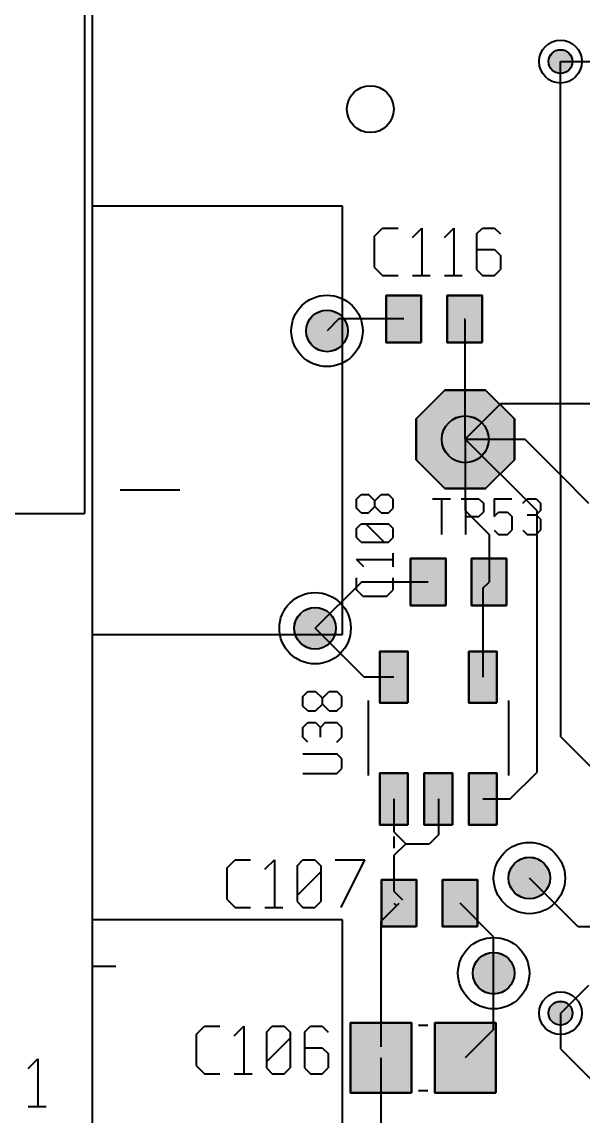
# Model space of a CAD drawing. Header units: millimetres. Extents: x 3 to 131, y 2 to 65.
# Drawn here: x 24.23 to 36.21, y 26.12 to 49.49 of the extents above; entities that cross this region are included whole.
import ezdxf

# ---------------------------------------------------------------- set-up
doc = ezdxf.new("R2010")
doc.units = ezdxf.units.MM
for name, color, linetype in [('bottom_copper', 7, 'Continuous'), ('drill_plated', 7, 'Continuous'), ('top_copper', 7, 'Continuous'), ('top_silk', 7, 'Continuous')]:
    doc.layers.add(name, color=color, linetype=linetype)

msp = doc.modelspace()

# ---------------------------------------------------------------- hatches: boundary and pattern name
at = {"layer": 'bottom_copper', "lineweight": 40}
for points in [[(35.975, 48.591), (35.96, 48.543), (35.937, 48.499), (35.905, 48.461), (35.867, 48.429), (35.823, 48.406), (35.775, 48.391), (35.726, 48.387), (35.676, 48.391), (35.629, 48.406), (35.585, 48.429), (35.546, 48.461), (35.515, 48.499), (35.491, 48.543), (35.477, 48.591), (35.472, 48.641), (35.477, 48.69), (35.491, 48.738), (35.515, 48.782), (35.546, 48.82), (35.585, 48.852), (35.629, 48.875), (35.676, 48.89), (35.726, 48.895), (35.775, 48.89), (35.823, 48.875), (35.867, 48.852), (35.905, 48.82), (35.937, 48.782), (35.96, 48.738), (35.975, 48.69), (35.98, 48.641), (35.975, 48.591)], [(31.18, 42.804), (31.154, 42.72), (31.113, 42.644), (31.058, 42.576), (30.991, 42.521), (30.914, 42.48), (30.831, 42.455), (30.744, 42.446), (30.657, 42.455), (30.574, 42.48), (30.497, 42.521), (30.429, 42.576), (30.374, 42.644), (30.333, 42.72), (30.308, 42.804), (30.299, 42.891), (30.308, 42.977), (30.333, 43.061), (30.374, 43.138), (30.429, 43.205), (30.497, 43.26), (30.574, 43.301), (30.657, 43.327), (30.744, 43.335), (30.831, 43.327), (30.914, 43.301), (30.991, 43.26), (31.058, 43.205), (31.113, 43.138), (31.154, 43.061), (31.18, 42.977), (31.188, 42.891), (31.18, 42.804)], [(34.744, 40.141), (34.129, 39.526), (33.259, 39.526), (32.644, 40.141), (32.644, 41.011), (33.259, 41.626), (34.129, 41.626), (34.744, 41.011), (34.744, 40.141)], [(34.184, 40.479), (34.156, 40.385), (34.11, 40.298), (34.047, 40.223), (33.972, 40.16), (33.885, 40.114), (33.791, 40.086), (33.694, 40.076), (33.596, 40.086), (33.502, 40.114), (33.416, 40.16), (33.34, 40.223), (33.278, 40.298), (33.232, 40.385), (33.203, 40.479), (33.194, 40.576), (33.203, 40.674), (33.232, 40.767), (33.278, 40.854), (33.34, 40.93), (33.416, 40.992), (33.502, 41.038), (33.596, 41.066), (33.694, 41.076), (33.791, 41.066), (33.885, 41.038), (33.972, 40.992), (34.047, 40.93), (34.11, 40.854), (34.156, 40.767), (34.184, 40.674), (34.194, 40.576), (34.184, 40.479)], [(30.926, 36.454), (30.9, 36.37), (30.859, 36.294), (30.804, 36.226), (30.737, 36.171), (30.66, 36.13), (30.577, 36.105), (30.49, 36.096), (30.403, 36.105), (30.32, 36.13), (30.243, 36.171), (30.175, 36.226), (30.12, 36.294), (30.079, 36.37), (30.054, 36.454), (30.045, 36.541), (30.054, 36.627), (30.079, 36.711), (30.12, 36.788), (30.175, 36.855), (30.243, 36.91), (30.32, 36.951), (30.403, 36.977), (30.49, 36.985), (30.577, 36.977), (30.66, 36.951), (30.737, 36.91), (30.804, 36.855), (30.859, 36.788), (30.9, 36.711), (30.926, 36.627), (30.934, 36.541), (30.926, 36.454)], [(35.498, 31.12), (35.472, 31.036), (35.431, 30.96), (35.376, 30.892), (35.309, 30.837), (35.232, 30.796), (35.149, 30.771), (35.062, 30.762), (34.975, 30.771), (34.892, 30.796), (34.815, 30.837), (34.747, 30.892), (34.692, 30.96), (34.651, 31.036), (34.626, 31.12), (34.617, 31.207), (34.626, 31.293), (34.651, 31.377), (34.692, 31.454), (34.747, 31.521), (34.815, 31.576), (34.892, 31.617), (34.975, 31.643), (35.062, 31.651), (35.149, 31.643), (35.232, 31.617), (35.309, 31.576), (35.376, 31.521), (35.431, 31.454), (35.472, 31.377), (35.498, 31.293), (35.506, 31.207), (35.498, 31.12)], [(34.736, 29.088), (34.71, 29.004), (34.669, 28.928), (34.614, 28.86), (34.547, 28.805), (34.47, 28.764), (34.387, 28.739), (34.3, 28.73), (34.213, 28.739), (34.13, 28.764), (34.053, 28.805), (33.985, 28.86), (33.93, 28.928), (33.889, 29.004), (33.864, 29.088), (33.855, 29.175), (33.864, 29.261), (33.889, 29.345), (33.93, 29.422), (33.985, 29.489), (34.053, 29.544), (34.13, 29.585), (34.213, 29.611), (34.3, 29.619), (34.387, 29.611), (34.47, 29.585), (34.547, 29.544), (34.614, 29.489), (34.669, 29.422), (34.71, 29.345), (34.736, 29.261), (34.744, 29.175), (34.736, 29.088)], [(35.975, 28.271), (35.96, 28.223), (35.937, 28.179), (35.905, 28.141), (35.867, 28.109), (35.823, 28.086), (35.775, 28.071), (35.726, 28.067), (35.676, 28.071), (35.629, 28.086), (35.585, 28.109), (35.546, 28.141), (35.515, 28.179), (35.491, 28.223), (35.477, 28.271), (35.472, 28.32), (35.477, 28.37), (35.491, 28.418), (35.515, 28.462), (35.546, 28.5), (35.585, 28.532), (35.629, 28.555), (35.676, 28.57), (35.726, 28.575), (35.775, 28.57), (35.823, 28.555), (35.867, 28.532), (35.905, 28.5), (35.937, 28.462), (35.96, 28.418), (35.975, 28.37), (35.98, 28.32), (35.975, 28.271)]]:
    msp.add_hatch(color=7, dxfattribs=at).paths.add_polyline_path(points, flags=0)
at = {"layer": 'drill_plated', "lineweight": 40}
for points in [[(35.975, 48.591), (35.96, 48.543), (35.937, 48.499), (35.905, 48.461), (35.867, 48.429), (35.823, 48.406), (35.775, 48.391), (35.726, 48.387), (35.676, 48.391), (35.629, 48.406), (35.585, 48.429), (35.546, 48.461), (35.515, 48.499), (35.491, 48.543), (35.477, 48.591), (35.472, 48.641), (35.477, 48.69), (35.491, 48.738), (35.515, 48.782), (35.546, 48.82), (35.585, 48.852), (35.629, 48.875), (35.676, 48.89), (35.726, 48.895), (35.775, 48.89), (35.823, 48.875), (35.867, 48.852), (35.905, 48.82), (35.937, 48.782), (35.96, 48.738), (35.975, 48.69), (35.98, 48.641), (35.975, 48.591)], [(31.18, 42.804), (31.154, 42.72), (31.113, 42.644), (31.058, 42.576), (30.991, 42.521), (30.914, 42.48), (30.831, 42.455), (30.744, 42.446), (30.657, 42.455), (30.574, 42.48), (30.497, 42.521), (30.429, 42.576), (30.374, 42.644), (30.333, 42.72), (30.308, 42.804), (30.299, 42.891), (30.308, 42.977), (30.333, 43.061), (30.374, 43.138), (30.429, 43.205), (30.497, 43.26), (30.574, 43.301), (30.657, 43.327), (30.744, 43.335), (30.831, 43.327), (30.914, 43.301), (30.991, 43.26), (31.058, 43.205), (31.113, 43.138), (31.154, 43.061), (31.18, 42.977), (31.188, 42.891), (31.18, 42.804)], [(34.184, 40.479), (34.156, 40.385), (34.11, 40.298), (34.047, 40.223), (33.972, 40.16), (33.885, 40.114), (33.791, 40.086), (33.694, 40.076), (33.596, 40.086), (33.502, 40.114), (33.416, 40.16), (33.34, 40.223), (33.278, 40.298), (33.232, 40.385), (33.203, 40.479), (33.194, 40.576), (33.203, 40.674), (33.232, 40.767), (33.278, 40.854), (33.34, 40.93), (33.416, 40.992), (33.502, 41.038), (33.596, 41.066), (33.694, 41.076), (33.791, 41.066), (33.885, 41.038), (33.972, 40.992), (34.047, 40.93), (34.11, 40.854), (34.156, 40.767), (34.184, 40.674), (34.194, 40.576), (34.184, 40.479)], [(30.926, 36.454), (30.9, 36.37), (30.859, 36.294), (30.804, 36.226), (30.737, 36.171), (30.66, 36.13), (30.577, 36.105), (30.49, 36.096), (30.403, 36.105), (30.32, 36.13), (30.243, 36.171), (30.175, 36.226), (30.12, 36.294), (30.079, 36.37), (30.054, 36.454), (30.045, 36.541), (30.054, 36.627), (30.079, 36.711), (30.12, 36.788), (30.175, 36.855), (30.243, 36.91), (30.32, 36.951), (30.403, 36.977), (30.49, 36.985), (30.577, 36.977), (30.66, 36.951), (30.737, 36.91), (30.804, 36.855), (30.859, 36.788), (30.9, 36.711), (30.926, 36.627), (30.934, 36.541), (30.926, 36.454)], [(35.498, 31.12), (35.472, 31.036), (35.431, 30.96), (35.376, 30.892), (35.309, 30.837), (35.232, 30.796), (35.149, 30.771), (35.062, 30.762), (34.975, 30.771), (34.892, 30.796), (34.815, 30.837), (34.747, 30.892), (34.692, 30.96), (34.651, 31.036), (34.626, 31.12), (34.617, 31.207), (34.626, 31.293), (34.651, 31.377), (34.692, 31.454), (34.747, 31.521), (34.815, 31.576), (34.892, 31.617), (34.975, 31.643), (35.062, 31.651), (35.149, 31.643), (35.232, 31.617), (35.309, 31.576), (35.376, 31.521), (35.431, 31.454), (35.472, 31.377), (35.498, 31.293), (35.506, 31.207), (35.498, 31.12)], [(34.736, 29.088), (34.71, 29.004), (34.669, 28.928), (34.614, 28.86), (34.547, 28.805), (34.47, 28.764), (34.387, 28.739), (34.3, 28.73), (34.213, 28.739), (34.13, 28.764), (34.053, 28.805), (33.985, 28.86), (33.93, 28.928), (33.889, 29.004), (33.864, 29.088), (33.855, 29.175), (33.864, 29.261), (33.889, 29.345), (33.93, 29.422), (33.985, 29.489), (34.053, 29.544), (34.13, 29.585), (34.213, 29.611), (34.3, 29.619), (34.387, 29.611), (34.47, 29.585), (34.547, 29.544), (34.614, 29.489), (34.669, 29.422), (34.71, 29.345), (34.736, 29.261), (34.744, 29.175), (34.736, 29.088)], [(35.975, 28.271), (35.96, 28.223), (35.937, 28.179), (35.905, 28.141), (35.867, 28.109), (35.823, 28.086), (35.775, 28.071), (35.726, 28.067), (35.676, 28.071), (35.629, 28.086), (35.585, 28.109), (35.546, 28.141), (35.515, 28.179), (35.491, 28.223), (35.477, 28.271), (35.472, 28.32), (35.477, 28.37), (35.491, 28.418), (35.515, 28.462), (35.546, 28.5), (35.585, 28.532), (35.629, 28.555), (35.676, 28.57), (35.726, 28.575), (35.775, 28.57), (35.823, 28.555), (35.867, 28.532), (35.905, 28.5), (35.937, 28.462), (35.96, 28.418), (35.975, 28.37), (35.98, 28.32), (35.975, 28.271)]]:
    msp.add_hatch(color=7, dxfattribs=at).paths.add_polyline_path(points, flags=0)
at = {"layer": 'top_copper', "lineweight": 40}
for points in [[(35.975, 48.591), (35.96, 48.543), (35.937, 48.499), (35.905, 48.461), (35.867, 48.429), (35.823, 48.406), (35.775, 48.391), (35.726, 48.387), (35.676, 48.391), (35.629, 48.406), (35.585, 48.429), (35.546, 48.461), (35.515, 48.499), (35.491, 48.543), (35.477, 48.591), (35.472, 48.641), (35.477, 48.69), (35.491, 48.738), (35.515, 48.782), (35.546, 48.82), (35.585, 48.852), (35.629, 48.875), (35.676, 48.89), (35.726, 48.895), (35.775, 48.89), (35.823, 48.875), (35.867, 48.852), (35.905, 48.82), (35.937, 48.782), (35.96, 48.738), (35.975, 48.69), (35.98, 48.641), (35.975, 48.591)], [(32.755, 42.645), (32.005, 42.645), (32.005, 43.645), (32.755, 43.645), (32.755, 42.645)], [(34.055, 42.645), (33.305, 42.645), (33.305, 43.645), (34.055, 43.645), (34.055, 42.645)], [(31.18, 42.804), (31.154, 42.72), (31.113, 42.644), (31.058, 42.576), (30.991, 42.521), (30.914, 42.48), (30.831, 42.455), (30.744, 42.446), (30.657, 42.455), (30.574, 42.48), (30.497, 42.521), (30.429, 42.576), (30.374, 42.644), (30.333, 42.72), (30.308, 42.804), (30.299, 42.891), (30.308, 42.977), (30.333, 43.061), (30.374, 43.138), (30.429, 43.205), (30.497, 43.26), (30.574, 43.301), (30.657, 43.327), (30.744, 43.335), (30.831, 43.327), (30.914, 43.301), (30.991, 43.26), (31.058, 43.205), (31.113, 43.138), (31.154, 43.061), (31.18, 42.977), (31.188, 42.891), (31.18, 42.804)], [(34.744, 40.141), (34.129, 39.526), (33.259, 39.526), (32.644, 40.141), (32.644, 41.011), (33.259, 41.626), (34.129, 41.626), (34.744, 41.011), (34.744, 40.141)], [(34.184, 40.479), (34.156, 40.385), (34.11, 40.298), (34.047, 40.223), (33.972, 40.16), (33.885, 40.114), (33.791, 40.086), (33.694, 40.076), (33.596, 40.086), (33.502, 40.114), (33.416, 40.16), (33.34, 40.223), (33.278, 40.298), (33.232, 40.385), (33.203, 40.479), (33.194, 40.576), (33.203, 40.674), (33.232, 40.767), (33.278, 40.854), (33.34, 40.93), (33.416, 40.992), (33.502, 41.038), (33.596, 41.066), (33.694, 41.076), (33.791, 41.066), (33.885, 41.038), (33.972, 40.992), (34.047, 40.93), (34.11, 40.854), (34.156, 40.767), (34.184, 40.674), (34.194, 40.576), (34.184, 40.479)], [(33.277, 37.028), (32.527, 37.028), (32.527, 38.028), (33.277, 38.028), (33.277, 37.028)], [(34.577, 37.028), (33.827, 37.028), (33.827, 38.028), (34.577, 38.028), (34.577, 37.028)], [(30.926, 36.454), (30.9, 36.37), (30.859, 36.294), (30.804, 36.226), (30.737, 36.171), (30.66, 36.13), (30.577, 36.105), (30.49, 36.096), (30.403, 36.105), (30.32, 36.13), (30.243, 36.171), (30.175, 36.226), (30.12, 36.294), (30.079, 36.37), (30.054, 36.454), (30.045, 36.541), (30.054, 36.627), (30.079, 36.711), (30.12, 36.788), (30.175, 36.855), (30.243, 36.91), (30.32, 36.951), (30.403, 36.977), (30.49, 36.985), (30.577, 36.977), (30.66, 36.951), (30.737, 36.91), (30.804, 36.855), (30.859, 36.788), (30.9, 36.711), (30.926, 36.627), (30.934, 36.541), (30.926, 36.454)], [(32.47, 34.946), (31.87, 34.946), (31.87, 36.046), (32.47, 36.046), (32.47, 34.946)], [(34.37, 34.946), (33.77, 34.946), (33.77, 36.046), (34.37, 36.046), (34.37, 34.946)], [(32.47, 32.346), (31.87, 32.346), (31.87, 33.446), (32.47, 33.446), (32.47, 32.346)], [(33.42, 32.346), (32.82, 32.346), (32.82, 33.446), (33.42, 33.446), (33.42, 32.346)], [(34.37, 32.346), (33.77, 32.346), (33.77, 33.446), (34.37, 33.446), (34.37, 32.346)], [(35.498, 31.12), (35.472, 31.036), (35.431, 30.96), (35.376, 30.892), (35.309, 30.837), (35.232, 30.796), (35.149, 30.771), (35.062, 30.762), (34.975, 30.771), (34.892, 30.796), (34.815, 30.837), (34.747, 30.892), (34.692, 30.96), (34.651, 31.036), (34.626, 31.12), (34.617, 31.207), (34.626, 31.293), (34.651, 31.377), (34.692, 31.454), (34.747, 31.521), (34.815, 31.576), (34.892, 31.617), (34.975, 31.643), (35.062, 31.651), (35.149, 31.643), (35.232, 31.617), (35.309, 31.576), (35.376, 31.521), (35.431, 31.454), (35.472, 31.377), (35.498, 31.293), (35.506, 31.207), (35.498, 31.12)], [(32.657, 30.17), (31.907, 30.17), (31.907, 31.17), (32.657, 31.17), (32.657, 30.17)], [(33.957, 30.17), (33.207, 30.17), (33.207, 31.17), (33.957, 31.17), (33.957, 30.17)], [(34.736, 29.088), (34.71, 29.004), (34.669, 28.928), (34.614, 28.86), (34.547, 28.805), (34.47, 28.764), (34.387, 28.739), (34.3, 28.73), (34.213, 28.739), (34.13, 28.764), (34.053, 28.805), (33.985, 28.86), (33.93, 28.928), (33.889, 29.004), (33.864, 29.088), (33.855, 29.175), (33.864, 29.261), (33.889, 29.345), (33.93, 29.422), (33.985, 29.489), (34.053, 29.544), (34.13, 29.585), (34.213, 29.611), (34.3, 29.619), (34.387, 29.611), (34.47, 29.585), (34.547, 29.544), (34.614, 29.489), (34.669, 29.422), (34.71, 29.345), (34.736, 29.261), (34.744, 29.175), (34.736, 29.088)], [(35.975, 28.271), (35.96, 28.223), (35.937, 28.179), (35.905, 28.141), (35.867, 28.109), (35.823, 28.086), (35.775, 28.071), (35.726, 28.067), (35.676, 28.071), (35.629, 28.086), (35.585, 28.109), (35.546, 28.141), (35.515, 28.179), (35.491, 28.223), (35.477, 28.271), (35.472, 28.32), (35.477, 28.37), (35.491, 28.418), (35.515, 28.462), (35.546, 28.5), (35.585, 28.532), (35.629, 28.555), (35.676, 28.57), (35.726, 28.575), (35.775, 28.57), (35.823, 28.555), (35.867, 28.532), (35.905, 28.5), (35.937, 28.462), (35.96, 28.418), (35.975, 28.37), (35.98, 28.32), (35.975, 28.271)], [(32.544, 26.618), (31.244, 26.618), (31.244, 28.118), (32.544, 28.118), (32.544, 26.618)], [(34.344, 26.618), (33.044, 26.618), (33.044, 28.118), (34.344, 28.118), (34.344, 26.618)]]:
    msp.add_hatch(color=7, dxfattribs=at).paths.add_polyline_path(points, flags=0)

# ---------------------------------------------------------------- linework, layer by layer
at = {"layer": 'bottom_copper', "color": 7, "lineweight": 40}
for p, q in [((35.726, 39.814), (35.726, 48.641)), ((33.259, 41.626), (32.644, 41.011)), ((34.129, 41.626), (33.259, 41.626)), ((34.744, 41.011), (34.129, 41.626)), ((32.644, 41.011), (32.644, 40.141)), ((34.744, 40.141), (34.744, 41.011)), ((32.644, 40.141), (33.259, 39.526)), ((34.129, 39.526), (34.744, 40.141)), ((36.332, 39.208), (35.726, 39.814)), ((33.259, 39.526), (34.129, 39.526)), ((35.732, 28.32), (36.332, 28.921)), ((35.726, 28.32), (35.732, 28.32))]:
    msp.add_line(p, q, dxfattribs=at)
for points in [[(35.975, 48.591), (35.96, 48.543), (35.937, 48.499), (35.905, 48.461), (35.867, 48.429), (35.823, 48.406), (35.775, 48.391), (35.726, 48.387), (35.676, 48.391), (35.629, 48.406), (35.585, 48.429), (35.546, 48.461), (35.515, 48.499), (35.491, 48.543), (35.477, 48.591), (35.472, 48.641), (35.477, 48.69), (35.491, 48.738), (35.515, 48.782), (35.546, 48.82), (35.585, 48.852), (35.629, 48.875), (35.676, 48.89), (35.726, 48.895), (35.775, 48.89), (35.823, 48.875), (35.867, 48.852), (35.905, 48.82), (35.937, 48.782), (35.96, 48.738), (35.975, 48.69), (35.98, 48.641), (35.975, 48.591)], [(31.18, 42.804), (31.154, 42.72), (31.113, 42.644), (31.058, 42.576), (30.991, 42.521), (30.914, 42.48), (30.831, 42.455), (30.744, 42.446), (30.657, 42.455), (30.574, 42.48), (30.497, 42.521), (30.429, 42.576), (30.374, 42.644), (30.333, 42.72), (30.308, 42.804), (30.299, 42.891), (30.308, 42.977), (30.333, 43.061), (30.374, 43.138), (30.429, 43.205), (30.497, 43.26), (30.574, 43.301), (30.657, 43.327), (30.744, 43.335), (30.831, 43.327), (30.914, 43.301), (30.991, 43.26), (31.058, 43.205), (31.113, 43.138), (31.154, 43.061), (31.18, 42.977), (31.188, 42.891), (31.18, 42.804)], [(34.744, 40.141), (34.129, 39.526), (33.259, 39.526), (32.644, 40.141), (32.644, 41.011), (33.259, 41.626), (34.129, 41.626), (34.744, 41.011), (34.744, 40.141)], [(34.184, 40.479), (34.156, 40.385), (34.11, 40.298), (34.047, 40.223), (33.972, 40.16), (33.885, 40.114), (33.791, 40.086), (33.694, 40.076), (33.596, 40.086), (33.502, 40.114), (33.416, 40.16), (33.34, 40.223), (33.278, 40.298), (33.232, 40.385), (33.203, 40.479), (33.194, 40.576), (33.203, 40.674), (33.232, 40.767), (33.278, 40.854), (33.34, 40.93), (33.416, 40.992), (33.502, 41.038), (33.596, 41.066), (33.694, 41.076), (33.791, 41.066), (33.885, 41.038), (33.972, 40.992), (34.047, 40.93), (34.11, 40.854), (34.156, 40.767), (34.184, 40.674), (34.194, 40.576), (34.184, 40.479)], [(30.926, 36.454), (30.9, 36.37), (30.859, 36.294), (30.804, 36.226), (30.737, 36.171), (30.66, 36.13), (30.577, 36.105), (30.49, 36.096), (30.403, 36.105), (30.32, 36.13), (30.243, 36.171), (30.175, 36.226), (30.12, 36.294), (30.079, 36.37), (30.054, 36.454), (30.045, 36.541), (30.054, 36.627), (30.079, 36.711), (30.12, 36.788), (30.175, 36.855), (30.243, 36.91), (30.32, 36.951), (30.403, 36.977), (30.49, 36.985), (30.577, 36.977), (30.66, 36.951), (30.737, 36.91), (30.804, 36.855), (30.859, 36.788), (30.9, 36.711), (30.926, 36.627), (30.934, 36.541), (30.926, 36.454)], [(35.498, 31.12), (35.472, 31.036), (35.431, 30.96), (35.376, 30.892), (35.309, 30.837), (35.232, 30.796), (35.149, 30.771), (35.062, 30.762), (34.975, 30.771), (34.892, 30.796), (34.815, 30.837), (34.747, 30.892), (34.692, 30.96), (34.651, 31.036), (34.626, 31.12), (34.617, 31.207), (34.626, 31.293), (34.651, 31.377), (34.692, 31.454), (34.747, 31.521), (34.815, 31.576), (34.892, 31.617), (34.975, 31.643), (35.062, 31.651), (35.149, 31.643), (35.232, 31.617), (35.309, 31.576), (35.376, 31.521), (35.431, 31.454), (35.472, 31.377), (35.498, 31.293), (35.506, 31.207), (35.498, 31.12)], [(34.736, 29.088), (34.71, 29.004), (34.669, 28.928), (34.614, 28.86), (34.547, 28.805), (34.47, 28.764), (34.387, 28.739), (34.3, 28.73), (34.213, 28.739), (34.13, 28.764), (34.053, 28.805), (33.985, 28.86), (33.93, 28.928), (33.889, 29.004), (33.864, 29.088), (33.855, 29.175), (33.864, 29.261), (33.889, 29.345), (33.93, 29.422), (33.985, 29.489), (34.053, 29.544), (34.13, 29.585), (34.213, 29.611), (34.3, 29.619), (34.387, 29.611), (34.47, 29.585), (34.547, 29.544), (34.614, 29.489), (34.669, 29.422), (34.71, 29.345), (34.736, 29.261), (34.744, 29.175), (34.736, 29.088)], [(35.975, 28.271), (35.96, 28.223), (35.937, 28.179), (35.905, 28.141), (35.867, 28.109), (35.823, 28.086), (35.775, 28.071), (35.726, 28.067), (35.676, 28.071), (35.629, 28.086), (35.585, 28.109), (35.546, 28.141), (35.515, 28.179), (35.491, 28.223), (35.477, 28.271), (35.472, 28.32), (35.477, 28.37), (35.491, 28.418), (35.515, 28.462), (35.546, 28.5), (35.585, 28.532), (35.629, 28.555), (35.676, 28.57), (35.726, 28.575), (35.775, 28.57), (35.823, 28.555), (35.867, 28.532), (35.905, 28.5), (35.937, 28.462), (35.96, 28.418), (35.975, 28.37), (35.98, 28.32), (35.975, 28.271)]]:
    msp.add_lwpolyline(points, close=True, dxfattribs=at)
for centre, major_axis in [((35.726, 48.641), (0.457, 0)), ((35.726, 48.641), (0.254, 0)), ((30.744, 42.891), (0.762, 0)), ((30.744, 42.891), (0.445, 0)), ((33.694, 40.576), (0.5, 0)), ((30.49, 36.541), (0.762, 0)), ((30.49, 36.541), (0.445, 0)), ((35.062, 31.207), (0.762, 0)), ((35.062, 31.207), (0.444, 0)), ((34.3, 29.175), (0.762, 0)), ((34.3, 29.175), (0.444, 0)), ((35.726, 28.32), (0.457, 0)), ((35.726, 28.32), (0.254, 0))]:
    msp.add_ellipse(centre, major_axis=major_axis, ratio=1, dxfattribs=at)
at = {"layer": 'drill_plated', "color": 7, "lineweight": 40}
for points in [[(35.975, 48.591), (35.96, 48.543), (35.937, 48.499), (35.905, 48.461), (35.867, 48.429), (35.823, 48.406), (35.775, 48.391), (35.726, 48.387), (35.676, 48.391), (35.629, 48.406), (35.585, 48.429), (35.546, 48.461), (35.515, 48.499), (35.491, 48.543), (35.477, 48.591), (35.472, 48.641), (35.477, 48.69), (35.491, 48.738), (35.515, 48.782), (35.546, 48.82), (35.585, 48.852), (35.629, 48.875), (35.676, 48.89), (35.726, 48.895), (35.775, 48.89), (35.823, 48.875), (35.867, 48.852), (35.905, 48.82), (35.937, 48.782), (35.96, 48.738), (35.975, 48.69), (35.98, 48.641), (35.975, 48.591)], [(31.18, 42.804), (31.154, 42.72), (31.113, 42.644), (31.058, 42.576), (30.991, 42.521), (30.914, 42.48), (30.831, 42.455), (30.744, 42.446), (30.657, 42.455), (30.574, 42.48), (30.497, 42.521), (30.429, 42.576), (30.374, 42.644), (30.333, 42.72), (30.308, 42.804), (30.299, 42.891), (30.308, 42.977), (30.333, 43.061), (30.374, 43.138), (30.429, 43.205), (30.497, 43.26), (30.574, 43.301), (30.657, 43.327), (30.744, 43.335), (30.831, 43.327), (30.914, 43.301), (30.991, 43.26), (31.058, 43.205), (31.113, 43.138), (31.154, 43.061), (31.18, 42.977), (31.188, 42.891), (31.18, 42.804)], [(34.184, 40.479), (34.156, 40.385), (34.11, 40.298), (34.047, 40.223), (33.972, 40.16), (33.885, 40.114), (33.791, 40.086), (33.694, 40.076), (33.596, 40.086), (33.502, 40.114), (33.416, 40.16), (33.34, 40.223), (33.278, 40.298), (33.232, 40.385), (33.203, 40.479), (33.194, 40.576), (33.203, 40.674), (33.232, 40.767), (33.278, 40.854), (33.34, 40.93), (33.416, 40.992), (33.502, 41.038), (33.596, 41.066), (33.694, 41.076), (33.791, 41.066), (33.885, 41.038), (33.972, 40.992), (34.047, 40.93), (34.11, 40.854), (34.156, 40.767), (34.184, 40.674), (34.194, 40.576), (34.184, 40.479)], [(30.926, 36.454), (30.9, 36.37), (30.859, 36.294), (30.804, 36.226), (30.737, 36.171), (30.66, 36.13), (30.577, 36.105), (30.49, 36.096), (30.403, 36.105), (30.32, 36.13), (30.243, 36.171), (30.175, 36.226), (30.12, 36.294), (30.079, 36.37), (30.054, 36.454), (30.045, 36.541), (30.054, 36.627), (30.079, 36.711), (30.12, 36.788), (30.175, 36.855), (30.243, 36.91), (30.32, 36.951), (30.403, 36.977), (30.49, 36.985), (30.577, 36.977), (30.66, 36.951), (30.737, 36.91), (30.804, 36.855), (30.859, 36.788), (30.9, 36.711), (30.926, 36.627), (30.934, 36.541), (30.926, 36.454)], [(35.498, 31.12), (35.472, 31.036), (35.431, 30.96), (35.376, 30.892), (35.309, 30.837), (35.232, 30.796), (35.149, 30.771), (35.062, 30.762), (34.975, 30.771), (34.892, 30.796), (34.815, 30.837), (34.747, 30.892), (34.692, 30.96), (34.651, 31.036), (34.626, 31.12), (34.617, 31.207), (34.626, 31.293), (34.651, 31.377), (34.692, 31.454), (34.747, 31.521), (34.815, 31.576), (34.892, 31.617), (34.975, 31.643), (35.062, 31.651), (35.149, 31.643), (35.232, 31.617), (35.309, 31.576), (35.376, 31.521), (35.431, 31.454), (35.472, 31.377), (35.498, 31.293), (35.506, 31.207), (35.498, 31.12)], [(34.736, 29.088), (34.71, 29.004), (34.669, 28.928), (34.614, 28.86), (34.547, 28.805), (34.47, 28.764), (34.387, 28.739), (34.3, 28.73), (34.213, 28.739), (34.13, 28.764), (34.053, 28.805), (33.985, 28.86), (33.93, 28.928), (33.889, 29.004), (33.864, 29.088), (33.855, 29.175), (33.864, 29.261), (33.889, 29.345), (33.93, 29.422), (33.985, 29.489), (34.053, 29.544), (34.13, 29.585), (34.213, 29.611), (34.3, 29.619), (34.387, 29.611), (34.47, 29.585), (34.547, 29.544), (34.614, 29.489), (34.669, 29.422), (34.71, 29.345), (34.736, 29.261), (34.744, 29.175), (34.736, 29.088)], [(35.975, 28.271), (35.96, 28.223), (35.937, 28.179), (35.905, 28.141), (35.867, 28.109), (35.823, 28.086), (35.775, 28.071), (35.726, 28.067), (35.676, 28.071), (35.629, 28.086), (35.585, 28.109), (35.546, 28.141), (35.515, 28.179), (35.491, 28.223), (35.477, 28.271), (35.472, 28.32), (35.477, 28.37), (35.491, 28.418), (35.515, 28.462), (35.546, 28.5), (35.585, 28.532), (35.629, 28.555), (35.676, 28.57), (35.726, 28.575), (35.775, 28.57), (35.823, 28.555), (35.867, 28.532), (35.905, 28.5), (35.937, 28.462), (35.96, 28.418), (35.975, 28.37), (35.98, 28.32), (35.975, 28.271)]]:
    msp.add_lwpolyline(points, close=True, dxfattribs=at)
for centre, major_axis in [((35.726, 48.641), (0.254, 0)), ((30.744, 42.891), (0.445, 0)), ((33.694, 40.576), (0.5, 0)), ((30.49, 36.541), (0.445, 0)), ((35.062, 31.207), (0.444, 0)), ((34.3, 29.175), (0.444, 0)), ((35.726, 28.32), (0.254, 0))]:
    msp.add_ellipse(centre, major_axis=major_axis, ratio=1, dxfattribs=at)
at = {"layer": 'top_copper', "color": 7, "lineweight": 40}
for p, q in [((35.726, 48.641), (39.79, 48.641)), ((32.755, 43.645), (32.005, 43.645)), ((32.005, 43.645), (32.005, 42.645)), ((32.755, 42.645), (32.755, 43.645)), ((34.055, 43.645), (33.305, 43.645)), ((33.305, 43.645), (33.305, 42.645)), ((34.055, 42.645), (34.055, 43.645)), ((30.998, 43.145), (30.744, 42.891)), ((32.38, 43.145), (30.998, 43.145)), ((33.694, 43.131), (33.68, 43.145)), ((33.694, 40.576), (33.694, 43.131)), ((32.005, 42.645), (32.755, 42.645)), ((33.305, 42.645), (34.055, 42.645)), ((33.259, 41.626), (32.644, 41.011)), ((34.129, 41.626), (33.259, 41.626)), ((34.744, 41.011), (34.129, 41.626)), ((33.694, 40.576), (34.456, 41.338)), ((34.456, 41.338), (37.758, 41.338)), ((32.644, 41.011), (32.644, 40.141)), ((34.744, 40.141), (34.744, 41.011)), ((34.202, 40.068), (33.694, 40.576)), ((33.694, 40.576), (34.456, 40.576)), ((35.218, 39.052), (33.694, 40.576)), ((33.694, 40.576), (33.694, 39.052)), ((33.694, 40.576), (34.964, 40.576)), ((35.726, 39.814), (34.964, 40.576)), ((32.644, 40.141), (33.259, 39.526)), ((34.129, 39.526), (34.744, 40.141)), ((35.726, 39.814), (35.726, 34.226)), ((33.259, 39.526), (34.129, 39.526)), ((33.694, 39.052), (34.202, 38.544)), ((35.218, 39.052), (35.218, 33.464)), ((34.202, 38.544), (34.202, 37.528)), ((33.277, 38.028), (32.527, 38.028)), ((32.527, 38.028), (32.527, 37.028)), ((33.277, 37.028), (33.277, 38.028)), ((34.577, 38.028), (33.827, 38.028)), ((33.827, 38.028), (33.827, 37.028)), ((34.577, 37.028), (34.577, 38.028)), ((31.477, 37.528), (30.49, 36.541)), ((32.902, 37.528), (31.477, 37.528)), ((34.07, 37.396), (34.202, 37.528)), ((34.07, 37.396), (34.07, 35.496)), ((32.527, 37.028), (33.277, 37.028)), ((33.827, 37.028), (34.577, 37.028)), ((31.534, 35.496), (30.49, 36.541)), ((32.47, 36.046), (31.87, 36.046)), ((31.87, 36.046), (31.87, 34.946)), ((32.47, 34.946), (32.47, 36.046)), ((34.37, 36.046), (33.77, 36.046)), ((33.77, 36.046), (33.77, 34.946)), ((34.37, 34.946), (34.37, 36.046)), ((32.17, 35.496), (31.534, 35.496)), ((31.87, 34.946), (32.47, 34.946)), ((33.77, 34.946), (34.37, 34.946)), ((38.266, 31.686), (35.726, 34.226)), ((32.47, 33.446), (31.87, 33.446)), ((31.87, 33.446), (31.87, 32.346)), ((32.47, 32.346), (32.47, 33.446)), ((33.42, 33.446), (32.82, 33.446)), ((32.82, 33.446), (32.82, 32.346)), ((33.42, 32.346), (33.42, 33.446)), ((34.37, 33.446), (33.77, 33.446)), ((33.77, 33.446), (33.77, 32.346)), ((34.37, 32.346), (34.37, 33.446)), ((34.65, 32.896), (35.218, 33.464)), ((32.17, 32.896), (32.17, 32.194)), ((33.12, 32.896), (33.12, 32.128)), ((34.07, 32.896), (34.65, 32.896)), ((31.87, 32.346), (32.47, 32.346)), ((32.82, 32.346), (33.42, 32.346)), ((33.77, 32.346), (34.37, 32.346)), ((32.17, 32.194), (32.424, 31.94)), ((33.12, 32.128), (32.932, 31.94)), ((32.424, 31.94), (32.17, 31.686)), ((32.424, 31.94), (32.932, 31.94)), ((32.17, 31.686), (32.17, 30.924)), ((32.657, 31.17), (31.907, 31.17)), ((31.907, 31.17), (31.907, 30.17)), ((32.657, 30.17), (32.657, 31.17)), ((33.957, 31.17), (33.207, 31.17)), ((33.207, 31.17), (33.207, 30.17)), ((33.957, 30.17), (33.957, 31.17)), ((36.106, 30.162), (35.062, 31.207)), ((32.17, 30.924), (32.353, 30.741)), ((31.894, 30.282), (32.282, 30.67)), ((32.17, 30.67), (32.226, 30.614)), ((34.3, 29.952), (33.582, 30.67)), ((31.894, 30.282), (31.894, 27.6)), ((31.907, 30.17), (32.657, 30.17)), ((33.207, 30.17), (33.957, 30.17)), ((36.854, 30.162), (36.106, 30.162)), ((34.3, 27.974), (34.3, 29.952)), ((35.726, 28.32), (35.726, 27.558)), ((32.544, 28.118), (31.244, 28.118)), ((31.244, 28.118), (31.244, 26.618)), ((32.544, 26.618), (32.544, 28.118)), ((34.344, 28.118), (33.044, 28.118)), ((33.044, 28.118), (33.044, 26.618)), ((34.344, 26.618), (34.344, 28.118)), ((34.3, 27.974), (33.694, 27.368)), ((31.894, 27.368), (31.894, 25.728)), ((35.726, 27.558), (36.488, 26.797)), ((31.244, 26.618), (32.544, 26.618)), ((33.044, 26.618), (34.344, 26.618))]:
    msp.add_line(p, q, dxfattribs=at)
for points in [[(35.975, 48.591), (35.96, 48.543), (35.937, 48.499), (35.905, 48.461), (35.867, 48.429), (35.823, 48.406), (35.775, 48.391), (35.726, 48.387), (35.676, 48.391), (35.629, 48.406), (35.585, 48.429), (35.546, 48.461), (35.515, 48.499), (35.491, 48.543), (35.477, 48.591), (35.472, 48.641), (35.477, 48.69), (35.491, 48.738), (35.515, 48.782), (35.546, 48.82), (35.585, 48.852), (35.629, 48.875), (35.676, 48.89), (35.726, 48.895), (35.775, 48.89), (35.823, 48.875), (35.867, 48.852), (35.905, 48.82), (35.937, 48.782), (35.96, 48.738), (35.975, 48.69), (35.98, 48.641), (35.975, 48.591)], [(32.755, 42.645), (32.005, 42.645), (32.005, 43.645), (32.755, 43.645), (32.755, 42.645)], [(34.055, 42.645), (33.305, 42.645), (33.305, 43.645), (34.055, 43.645), (34.055, 42.645)], [(31.18, 42.804), (31.154, 42.72), (31.113, 42.644), (31.058, 42.576), (30.991, 42.521), (30.914, 42.48), (30.831, 42.455), (30.744, 42.446), (30.657, 42.455), (30.574, 42.48), (30.497, 42.521), (30.429, 42.576), (30.374, 42.644), (30.333, 42.72), (30.308, 42.804), (30.299, 42.891), (30.308, 42.977), (30.333, 43.061), (30.374, 43.138), (30.429, 43.205), (30.497, 43.26), (30.574, 43.301), (30.657, 43.327), (30.744, 43.335), (30.831, 43.327), (30.914, 43.301), (30.991, 43.26), (31.058, 43.205), (31.113, 43.138), (31.154, 43.061), (31.18, 42.977), (31.188, 42.891), (31.18, 42.804)], [(34.744, 40.141), (34.129, 39.526), (33.259, 39.526), (32.644, 40.141), (32.644, 41.011), (33.259, 41.626), (34.129, 41.626), (34.744, 41.011), (34.744, 40.141)], [(34.184, 40.479), (34.156, 40.385), (34.11, 40.298), (34.047, 40.223), (33.972, 40.16), (33.885, 40.114), (33.791, 40.086), (33.694, 40.076), (33.596, 40.086), (33.502, 40.114), (33.416, 40.16), (33.34, 40.223), (33.278, 40.298), (33.232, 40.385), (33.203, 40.479), (33.194, 40.576), (33.203, 40.674), (33.232, 40.767), (33.278, 40.854), (33.34, 40.93), (33.416, 40.992), (33.502, 41.038), (33.596, 41.066), (33.694, 41.076), (33.791, 41.066), (33.885, 41.038), (33.972, 40.992), (34.047, 40.93), (34.11, 40.854), (34.156, 40.767), (34.184, 40.674), (34.194, 40.576), (34.184, 40.479)], [(33.277, 37.028), (32.527, 37.028), (32.527, 38.028), (33.277, 38.028), (33.277, 37.028)], [(34.577, 37.028), (33.827, 37.028), (33.827, 38.028), (34.577, 38.028), (34.577, 37.028)], [(30.926, 36.454), (30.9, 36.37), (30.859, 36.294), (30.804, 36.226), (30.737, 36.171), (30.66, 36.13), (30.577, 36.105), (30.49, 36.096), (30.403, 36.105), (30.32, 36.13), (30.243, 36.171), (30.175, 36.226), (30.12, 36.294), (30.079, 36.37), (30.054, 36.454), (30.045, 36.541), (30.054, 36.627), (30.079, 36.711), (30.12, 36.788), (30.175, 36.855), (30.243, 36.91), (30.32, 36.951), (30.403, 36.977), (30.49, 36.985), (30.577, 36.977), (30.66, 36.951), (30.737, 36.91), (30.804, 36.855), (30.859, 36.788), (30.9, 36.711), (30.926, 36.627), (30.934, 36.541), (30.926, 36.454)], [(32.47, 34.946), (31.87, 34.946), (31.87, 36.046), (32.47, 36.046), (32.47, 34.946)], [(34.37, 34.946), (33.77, 34.946), (33.77, 36.046), (34.37, 36.046), (34.37, 34.946)], [(32.47, 32.346), (31.87, 32.346), (31.87, 33.446), (32.47, 33.446), (32.47, 32.346)], [(33.42, 32.346), (32.82, 32.346), (32.82, 33.446), (33.42, 33.446), (33.42, 32.346)], [(34.37, 32.346), (33.77, 32.346), (33.77, 33.446), (34.37, 33.446), (34.37, 32.346)], [(35.498, 31.12), (35.472, 31.036), (35.431, 30.96), (35.376, 30.892), (35.309, 30.837), (35.232, 30.796), (35.149, 30.771), (35.062, 30.762), (34.975, 30.771), (34.892, 30.796), (34.815, 30.837), (34.747, 30.892), (34.692, 30.96), (34.651, 31.036), (34.626, 31.12), (34.617, 31.207), (34.626, 31.293), (34.651, 31.377), (34.692, 31.454), (34.747, 31.521), (34.815, 31.576), (34.892, 31.617), (34.975, 31.643), (35.062, 31.651), (35.149, 31.643), (35.232, 31.617), (35.309, 31.576), (35.376, 31.521), (35.431, 31.454), (35.472, 31.377), (35.498, 31.293), (35.506, 31.207), (35.498, 31.12)], [(32.657, 30.17), (31.907, 30.17), (31.907, 31.17), (32.657, 31.17), (32.657, 30.17)], [(33.957, 30.17), (33.207, 30.17), (33.207, 31.17), (33.957, 31.17), (33.957, 30.17)], [(34.736, 29.088), (34.71, 29.004), (34.669, 28.928), (34.614, 28.86), (34.547, 28.805), (34.47, 28.764), (34.387, 28.739), (34.3, 28.73), (34.213, 28.739), (34.13, 28.764), (34.053, 28.805), (33.985, 28.86), (33.93, 28.928), (33.889, 29.004), (33.864, 29.088), (33.855, 29.175), (33.864, 29.261), (33.889, 29.345), (33.93, 29.422), (33.985, 29.489), (34.053, 29.544), (34.13, 29.585), (34.213, 29.611), (34.3, 29.619), (34.387, 29.611), (34.47, 29.585), (34.547, 29.544), (34.614, 29.489), (34.669, 29.422), (34.71, 29.345), (34.736, 29.261), (34.744, 29.175), (34.736, 29.088)], [(35.975, 28.271), (35.96, 28.223), (35.937, 28.179), (35.905, 28.141), (35.867, 28.109), (35.823, 28.086), (35.775, 28.071), (35.726, 28.067), (35.676, 28.071), (35.629, 28.086), (35.585, 28.109), (35.546, 28.141), (35.515, 28.179), (35.491, 28.223), (35.477, 28.271), (35.472, 28.32), (35.477, 28.37), (35.491, 28.418), (35.515, 28.462), (35.546, 28.5), (35.585, 28.532), (35.629, 28.555), (35.676, 28.57), (35.726, 28.575), (35.775, 28.57), (35.823, 28.555), (35.867, 28.532), (35.905, 28.5), (35.937, 28.462), (35.96, 28.418), (35.975, 28.37), (35.98, 28.32), (35.975, 28.271)], [(32.544, 26.618), (31.244, 26.618), (31.244, 28.118), (32.544, 28.118), (32.544, 26.618)], [(34.344, 26.618), (33.044, 26.618), (33.044, 28.118), (34.344, 28.118), (34.344, 26.618)]]:
    msp.add_lwpolyline(points, close=True, dxfattribs=at)
for centre, major_axis in [((35.726, 48.641), (0.457, 0)), ((35.726, 48.641), (0.254, 0)), ((31.668, 47.625), (0.5, 0)), ((30.744, 42.891), (0.762, 0)), ((30.744, 42.891), (0.445, 0)), ((33.694, 40.576), (0.5, 0)), ((30.49, 36.541), (0.762, 0)), ((30.49, 36.541), (0.445, 0)), ((35.062, 31.207), (0.762, 0)), ((35.062, 31.207), (0.444, 0)), ((34.3, 29.175), (0.762, 0)), ((34.3, 29.175), (0.444, 0)), ((35.726, 28.32), (0.457, 0)), ((35.726, 28.32), (0.254, 0))]:
    msp.add_ellipse(centre, major_axis=major_axis, ratio=1, dxfattribs=at)
at = {"layer": 'top_silk', "color": 7, "lineweight": 40}
for p, q in [((25.572, 64.389), (25.572, 38.989)), ((25.74, 2.626), (25.74, 55.966)), ((31.074, 45.552), (25.74, 45.552)), ((31.074, 36.408), (31.074, 45.552)), ((31.752, 44.91), (31.93, 45.088)), ((31.752, 44.91), (31.752, 44.249)), ((31.93, 45.088), (32.26, 45.088)), ((32.565, 44.885), (32.768, 45.088)), ((32.768, 45.088), (32.768, 44.072)), ((33.25, 44.885), (33.453, 45.088)), ((33.453, 45.088), (33.453, 44.072)), ((33.936, 44.961), (34.063, 45.088)), ((33.936, 44.961), (33.936, 44.199)), ((34.063, 45.088), (34.317, 45.088)), ((34.317, 45.088), (34.444, 44.961)), ((33.936, 44.63), (34.317, 44.63)), ((34.317, 44.63), (34.444, 44.504)), ((34.444, 44.504), (34.444, 44.199)), ((31.752, 44.249), (31.93, 44.072)), ((33.936, 44.199), (34.063, 44.072)), ((34.317, 44.072), (34.444, 44.199)), ((31.93, 44.072), (32.26, 44.072)), ((32.565, 44.072), (32.946, 44.072)), ((33.25, 44.072), (33.631, 44.072)), ((34.063, 44.072), (34.317, 44.072)), ((26.334, 39.497), (27.604, 39.497)), ((31.375, 39.298), (31.473, 39.395)), ((31.375, 39.102), (31.375, 39.298)), ((31.473, 39.395), (31.629, 39.395)), ((31.766, 39.259), (31.629, 39.395)), ((31.766, 39.259), (31.903, 39.395)), ((31.766, 39.141), (31.766, 39.259)), ((31.903, 39.395), (32.059, 39.395)), ((32.157, 39.298), (32.059, 39.395)), ((32.157, 39.102), (32.157, 39.298)), ((32.995, 39.306), (33.376, 39.306)), ((33.186, 39.306), (33.186, 38.544)), ((33.605, 39.306), (33.986, 39.306)), ((33.7, 39.306), (33.7, 38.544)), ((33.986, 39.306), (34.081, 39.211)), ((34.31, 39.306), (34.691, 39.306)), ((34.31, 39.306), (34.31, 38.925)), ((34.919, 39.211), (35.015, 39.306)), ((35.015, 39.306), (35.205, 39.306)), ((35.205, 39.306), (35.3, 39.211)), ((31.473, 39.004), (31.375, 39.102)), ((31.629, 39.004), (31.766, 39.141)), ((31.903, 39.004), (31.766, 39.141)), ((32.059, 39.004), (32.157, 39.102)), ((34.081, 39.211), (34.081, 39.02)), ((35.3, 39.059), (35.205, 38.963)), ((35.3, 39.211), (35.3, 39.059)), ((5.252, 38.989), (25.572, 38.989)), ((31.473, 39.004), (31.629, 39.004)), ((31.903, 39.004), (32.059, 39.004)), ((33.7, 38.925), (33.986, 38.925)), ((33.986, 38.925), (34.081, 39.02)), ((34.31, 38.925), (34.405, 39.02)), ((34.405, 39.02), (34.596, 39.02)), ((34.596, 39.02), (34.691, 38.925)), ((34.691, 38.925), (34.691, 38.639)), ((35.015, 38.963), (35.205, 38.963)), ((35.3, 38.868), (35.205, 38.963)), ((35.3, 38.868), (35.3, 38.639)), ((31.375, 38.672), (31.473, 38.77)), ((31.375, 38.476), (31.375, 38.672)), ((31.473, 38.77), (32.059, 38.77)), ((31.962, 38.379), (31.57, 38.77)), ((32.157, 38.672), (32.059, 38.77)), ((32.157, 38.476), (32.157, 38.672)), ((34.31, 38.639), (34.405, 38.544)), ((34.596, 38.544), (34.691, 38.639)), ((34.919, 38.639), (35.015, 38.544)), ((35.205, 38.544), (35.3, 38.639)), ((31.473, 38.379), (31.375, 38.476)), ((31.473, 38.379), (32.059, 38.379)), ((32.059, 38.379), (32.157, 38.476)), ((34.405, 38.544), (34.596, 38.544)), ((35.015, 38.544), (35.205, 38.544)), ((32.157, 37.85), (32.157, 38.144)), ((31.531, 37.85), (31.375, 38.007)), ((31.375, 38.007), (32.157, 38.007)), ((31.375, 37.361), (31.375, 37.616)), ((32.157, 37.361), (32.157, 37.616)), ((31.512, 37.225), (31.375, 37.361)), ((31.512, 37.225), (32.02, 37.225)), ((32.02, 37.225), (32.157, 37.361)), ((25.74, 36.408), (31.074, 36.408)), ((30.228, 35.087), (30.332, 35.192)), ((30.228, 34.879), (30.228, 35.087)), ((30.332, 35.192), (30.499, 35.192)), ((30.645, 35.046), (30.499, 35.192)), ((30.645, 35.046), (30.79, 35.192)), ((30.79, 35.192), (30.957, 35.192)), ((31.061, 35.087), (30.957, 35.192)), ((31.061, 34.879), (31.061, 35.087)), ((30.332, 34.775), (30.228, 34.879)), ((30.499, 34.775), (30.645, 34.921)), ((30.645, 34.921), (30.645, 35.046)), ((30.79, 34.775), (30.645, 34.921)), ((30.957, 34.775), (31.061, 34.879)), ((31.62, 34.996), (31.62, 33.396)), ((34.62, 34.996), (34.62, 33.396)), ((30.332, 34.775), (30.499, 34.775)), ((30.79, 34.775), (30.957, 34.775)), ((30.228, 34.421), (30.332, 34.525)), ((30.228, 34.213), (30.228, 34.421)), ((30.332, 34.525), (30.499, 34.525)), ((30.499, 34.525), (30.603, 34.421)), ((30.707, 34.525), (30.603, 34.421)), ((30.603, 34.213), (30.603, 34.421)), ((30.707, 34.525), (30.957, 34.525)), ((31.061, 34.421), (30.957, 34.525)), ((31.061, 34.213), (31.061, 34.421)), ((30.332, 34.109), (30.228, 34.213)), ((30.957, 34.109), (31.061, 34.213)), ((30.228, 33.859), (30.957, 33.859)), ((31.061, 33.755), (30.957, 33.859)), ((31.061, 33.546), (31.061, 33.755)), ((30.228, 33.442), (30.957, 33.442)), ((30.957, 33.442), (31.061, 33.546)), ((32.17, 32.096), (32.17, 31.846)), ((28.606, 31.419), (28.784, 31.597)), ((28.784, 31.597), (29.114, 31.597)), ((29.419, 31.394), (29.622, 31.597)), ((29.622, 31.597), (29.622, 30.581)), ((30.104, 31.47), (30.231, 31.597)), ((30.231, 31.597), (30.485, 31.597)), ((30.485, 31.597), (30.612, 31.47)), ((30.917, 31.597), (31.552, 31.597)), ((31.044, 30.581), (31.552, 31.597)), ((28.606, 31.419), (28.606, 30.759)), ((30.104, 31.47), (30.104, 30.708)), ((30.104, 30.835), (30.612, 31.343)), ((30.612, 31.47), (30.612, 30.708)), ((28.606, 30.759), (28.784, 30.581)), ((30.104, 30.708), (30.231, 30.581)), ((30.485, 30.581), (30.612, 30.708)), ((28.784, 30.581), (29.114, 30.581)), ((29.419, 30.581), (29.799, 30.581)), ((30.231, 30.581), (30.485, 30.581)), ((31.074, 30.312), (25.74, 30.312)), ((31.074, 21.168), (31.074, 30.312)), ((25.74, 29.326), (26.24, 29.326)), ((27.952, 27.863), (28.129, 28.041)), ((28.129, 28.041), (28.46, 28.041)), ((28.764, 27.838), (28.968, 28.041)), ((28.968, 28.041), (28.968, 27.025)), ((29.45, 27.914), (29.577, 28.041)), ((29.577, 28.041), (29.831, 28.041)), ((29.831, 28.041), (29.958, 27.914)), ((30.263, 27.914), (30.39, 28.041)), ((30.39, 28.041), (30.644, 28.041)), ((30.644, 28.041), (30.771, 27.914)), ((32.694, 28.068), (32.894, 28.068)), ((27.952, 27.863), (27.952, 27.203)), ((29.45, 27.914), (29.45, 27.152)), ((29.958, 27.914), (29.958, 27.152)), ((30.263, 27.914), (30.263, 27.152)), ((29.45, 27.279), (29.958, 27.787)), ((30.263, 27.584), (30.644, 27.584)), ((30.644, 27.584), (30.771, 27.457)), ((24.369, 27.14), (24.572, 27.343)), ((24.572, 27.343), (24.572, 26.327)), ((30.771, 27.457), (30.771, 27.152)), ((27.952, 27.203), (28.129, 27.025)), ((29.45, 27.152), (29.577, 27.025)), ((29.831, 27.025), (29.958, 27.152)), ((30.263, 27.152), (30.39, 27.025)), ((30.644, 27.025), (30.771, 27.152)), ((28.129, 27.025), (28.46, 27.025)), ((28.764, 27.025), (29.145, 27.025)), ((29.577, 27.025), (29.831, 27.025)), ((30.39, 27.025), (30.644, 27.025)), ((32.694, 26.668), (32.894, 26.668)), ((24.369, 26.327), (24.75, 26.327))]:
    msp.add_line(p, q, dxfattribs=at)

doc.saveas('drawing.dxf')
